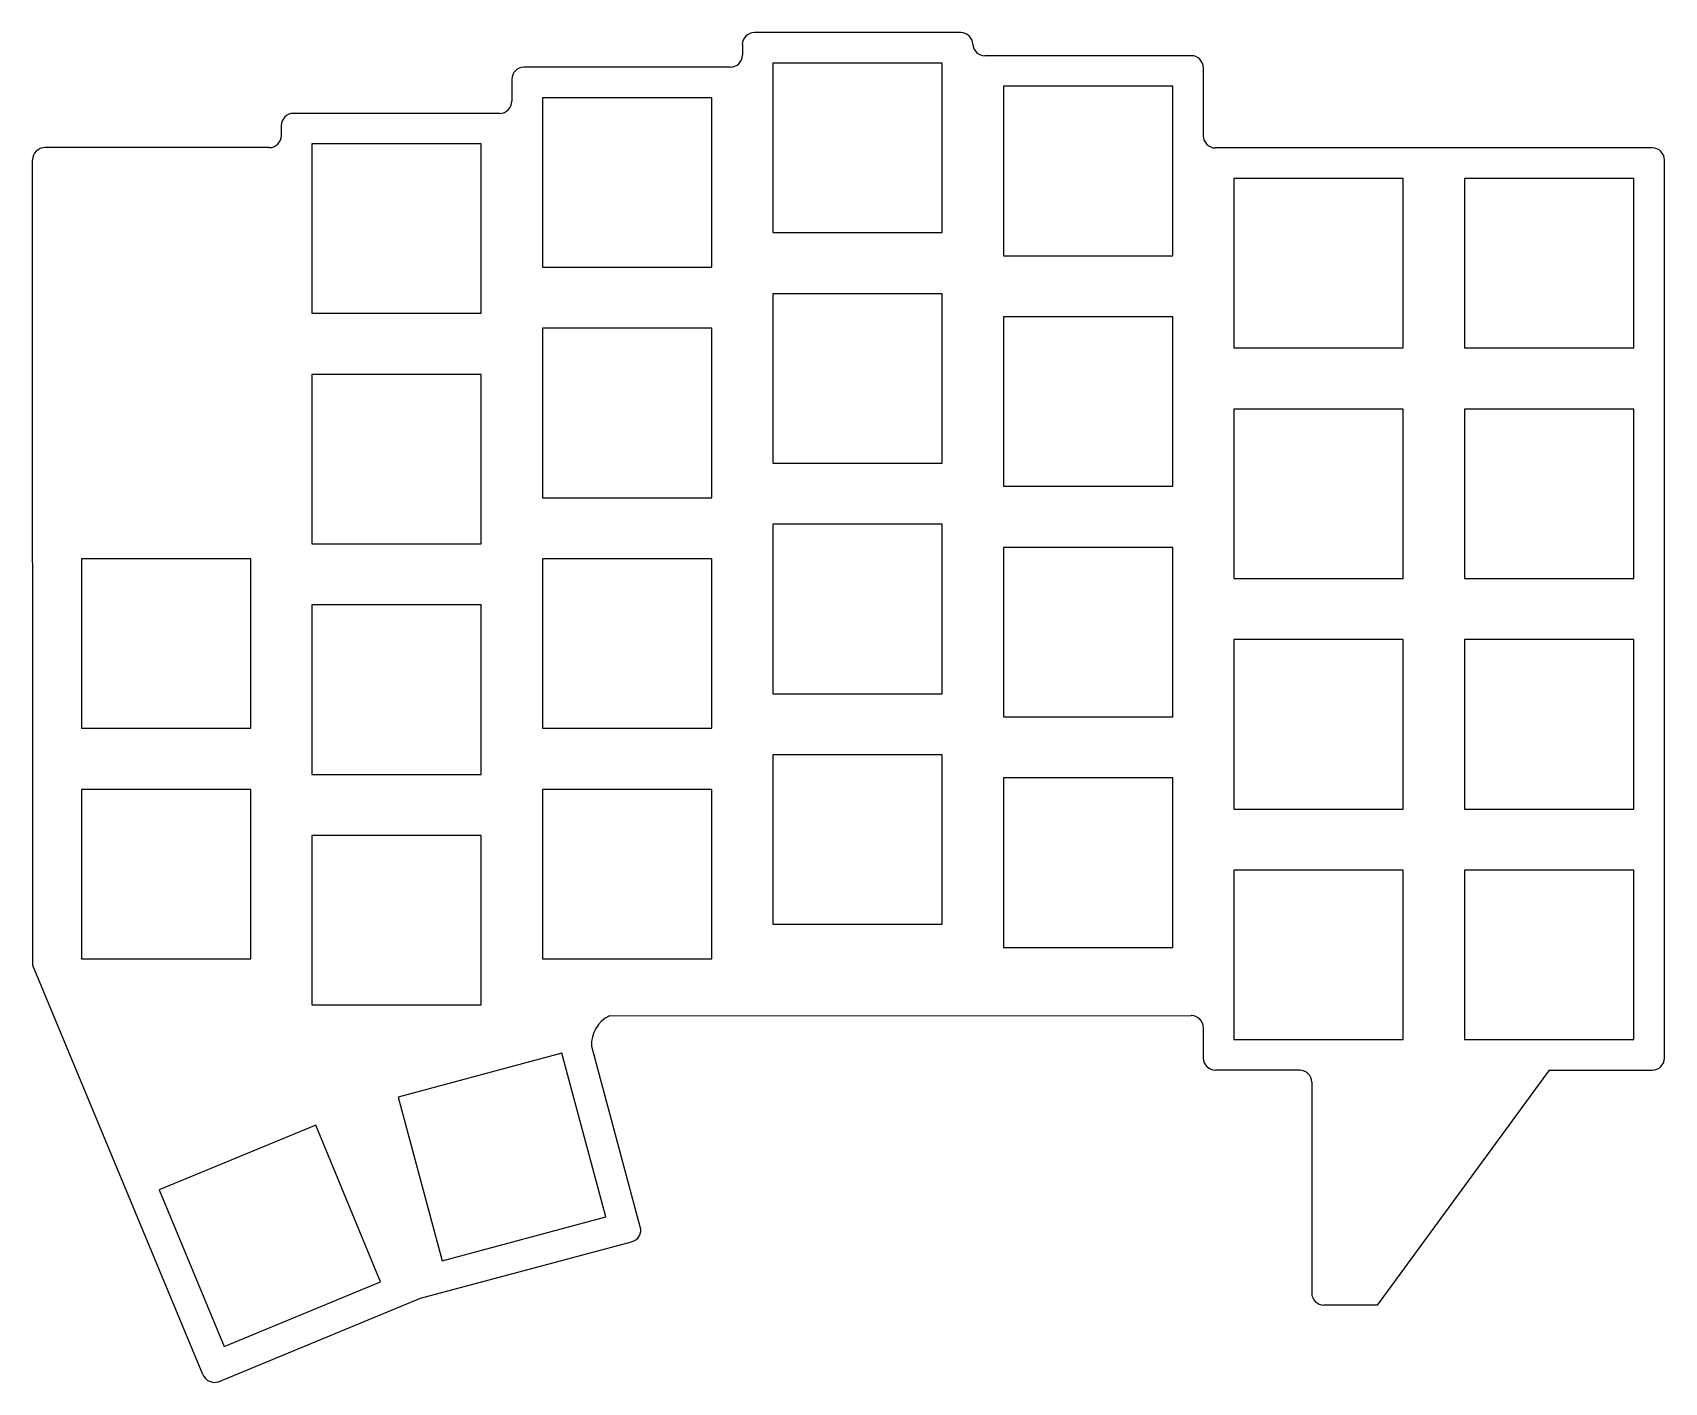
# Model space of a CAD drawing. Header units: inches. Extents: x 2.16 to 7.46, y -5.14 to -0.75.
import ezdxf

# ---------------------------------------------------------------- set-up
doc = ezdxf.new("R2010")
doc.units = ezdxf.units.IN
doc.header["$MEASUREMENT"] = 0
doc.layers.add('Edge.Cuts', color=254, linetype='CONTINUOUS', true_color=0xd0d2cd)

msp = doc.modelspace()

# ---------------------------------------------------------------- linework, layer by layer
at = {"layer": 'Edge.Cuts', "linetype": 'CONTINUOUS'}
for p, q in [((4.4644, -0.7894), (4.4644, -0.8231)), ((5.175, -0.75), (4.5037, -0.75)), ((4.5638, -0.8494), (4.5638, -1.4006)), ((5.115, -0.8494), (4.5638, -0.8494)), ((5.115, -1.4006), (5.115, -0.8494)), ((5.925, -0.825), (5.2537, -0.825)), ((3.7144, -0.9019), (3.7144, -0.9731)), ((4.425, -0.8625), (3.7537, -0.8625)), ((5.9644, -1.0856), (5.9644, -0.8644)), ((5.3138, -0.9244), (5.3138, -1.4756)), ((5.865, -0.9244), (5.3138, -0.9244)), ((5.865, -1.4756), (5.865, -0.9244)), ((3.8138, -0.9619), (3.8138, -1.5131)), ((4.365, -0.9619), (3.8138, -0.9619)), ((4.365, -1.5131), (4.365, -0.9619)), ((2.9644, -1.0847), (2.9644, -1.0519)), ((3.675, -1.0125), (3.0037, -1.0125)), ((3.0638, -1.1119), (3.0638, -1.6631)), ((3.615, -1.1119), (3.0638, -1.1119)), ((3.615, -1.6631), (3.615, -1.1119)), ((2.156, -3.7844), (2.1552, -1.1635)), ((2.925, -1.1241), (2.1946, -1.1241)), ((7.425, -1.125), (6.0037, -1.125)), ((7.4644, -4.0856), (7.4644, -1.1644)), ((6.0638, -1.2244), (6.0638, -1.7756)), ((6.615, -1.2244), (6.0638, -1.2244)), ((6.615, -1.7756), (6.615, -1.2244)), ((6.8138, -1.2244), (6.8138, -1.7756)), ((7.365, -1.2244), (6.8138, -1.2244)), ((7.365, -1.7756), (7.365, -1.2244)), ((4.5638, -1.4006), (5.115, -1.4006)), ((5.3138, -1.4756), (5.865, -1.4756)), ((3.8138, -1.5131), (4.365, -1.5131)), ((4.5638, -1.5994), (4.5638, -2.1506)), ((5.115, -1.5994), (4.5638, -1.5994)), ((5.115, -2.1506), (5.115, -1.5994)), ((3.0638, -1.6631), (3.615, -1.6631)), ((5.3138, -1.6744), (5.3138, -2.2256)), ((5.865, -1.6744), (5.3138, -1.6744)), ((5.865, -2.2256), (5.865, -1.6744)), ((3.8138, -1.7119), (3.8138, -2.2631)), ((4.365, -1.7119), (3.8138, -1.7119)), ((4.365, -2.2631), (4.365, -1.7119)), ((6.0638, -1.7756), (6.615, -1.7756)), ((6.8138, -1.7756), (7.365, -1.7756)), ((3.0638, -1.8619), (3.0638, -2.4131)), ((3.615, -1.8619), (3.0638, -1.8619)), ((3.615, -2.4131), (3.615, -1.8619)), ((6.0638, -1.9744), (6.0638, -2.5256)), ((6.615, -1.9744), (6.0638, -1.9744)), ((6.615, -2.5256), (6.615, -1.9744)), ((6.8138, -1.9744), (6.8138, -2.5256)), ((7.365, -1.9744), (6.8138, -1.9744)), ((7.365, -2.5256), (7.365, -1.9744)), ((4.5638, -2.1506), (5.115, -2.1506)), ((5.3138, -2.2256), (5.865, -2.2256)), ((3.8138, -2.2631), (4.365, -2.2631)), ((4.5638, -2.3494), (4.5638, -2.9006)), ((5.115, -2.3494), (4.5638, -2.3494)), ((5.115, -2.9006), (5.115, -2.3494)), ((3.0638, -2.4131), (3.615, -2.4131)), ((5.3138, -2.4244), (5.3138, -2.9756)), ((5.865, -2.4244), (5.3138, -2.4244)), ((5.865, -2.9756), (5.865, -2.4244)), ((2.3138, -2.4619), (2.3138, -3.0131)), ((2.865, -2.4619), (2.3138, -2.4619)), ((2.865, -3.0131), (2.865, -2.4619)), ((3.8138, -2.4619), (3.8138, -3.0131)), ((4.365, -2.4619), (3.8138, -2.4619)), ((4.365, -3.0131), (4.365, -2.4619)), ((6.0638, -2.5256), (6.615, -2.5256)), ((6.8138, -2.5256), (7.365, -2.5256)), ((3.0638, -2.6119), (3.0638, -3.1631)), ((3.615, -2.6119), (3.0638, -2.6119)), ((3.615, -3.1631), (3.615, -2.6119)), ((6.0638, -2.7244), (6.0638, -3.2756)), ((6.615, -2.7244), (6.0638, -2.7244)), ((6.615, -3.2756), (6.615, -2.7244)), ((6.8138, -2.7244), (6.8138, -3.2756)), ((7.365, -2.7244), (6.8138, -2.7244)), ((7.365, -3.2756), (7.365, -2.7244)), ((4.5638, -2.9006), (5.115, -2.9006)), ((2.3138, -3.0131), (2.865, -3.0131)), ((3.8138, -3.0131), (4.365, -3.0131)), ((5.3138, -2.9756), (5.865, -2.9756)), ((4.5638, -3.0994), (4.5638, -3.6506)), ((5.115, -3.0994), (4.5638, -3.0994)), ((5.115, -3.6506), (5.115, -3.0994)), ((3.0638, -3.1631), (3.615, -3.1631)), ((5.3138, -3.1744), (5.3138, -3.7256)), ((5.865, -3.1744), (5.3138, -3.1744)), ((5.865, -3.7256), (5.865, -3.1744)), ((2.3138, -3.2119), (2.3138, -3.7631)), ((2.865, -3.2119), (2.3138, -3.2119)), ((2.865, -3.7631), (2.865, -3.2119)), ((3.8138, -3.2119), (3.8138, -3.7631)), ((4.365, -3.2119), (3.8138, -3.2119)), ((4.365, -3.7631), (4.365, -3.2119)), ((6.0638, -3.2756), (6.615, -3.2756)), ((6.8138, -3.2756), (7.365, -3.2756)), ((3.0638, -3.3619), (3.0638, -3.9131)), ((3.615, -3.3619), (3.0638, -3.3619)), ((3.615, -3.9131), (3.615, -3.3619)), ((6.0638, -3.4744), (6.0638, -4.0256)), ((6.615, -3.4744), (6.0638, -3.4744)), ((6.615, -4.0256), (6.615, -3.4744)), ((6.8138, -3.4744), (6.8138, -4.0256)), ((7.365, -3.4744), (6.8138, -3.4744)), ((7.365, -4.0256), (7.365, -3.4744)), ((4.5638, -3.6506), (5.115, -3.6506)), ((2.3138, -3.7631), (2.865, -3.7631)), ((3.8138, -3.7631), (4.365, -3.7631)), ((5.3138, -3.7256), (5.865, -3.7256)), ((2.7094, -5.1153), (2.156, -3.7844)), ((3.0638, -3.9131), (3.615, -3.9131)), ((4.0319, -3.9482), (5.925, -3.9478)), ((5.9644, -4.0856), (5.9644, -3.9872)), ((6.0638, -4.0256), (6.615, -4.0256)), ((6.8138, -4.0256), (7.365, -4.0256)), ((3.8772, -4.0702), (3.3448, -4.2129)), ((4.0198, -4.6026), (3.8772, -4.0702)), ((4.1322, -4.6346), (3.9744, -4.0478)), ((6.2777, -4.125), (6.0037, -4.125)), ((7.0894, -4.125), (6.5302, -4.8892)), ((7.0892, -4.1252), (7.425, -4.125)), ((6.3171, -4.1644), (6.3171, -4.8498)), ((3.3448, -4.2129), (3.4874, -4.7453)), ((3.0763, -4.304), (2.5671, -4.5149)), ((3.2872, -4.8132), (3.0763, -4.304)), ((2.5671, -4.5149), (2.778, -5.0241)), ((3.4874, -4.7453), (4.0198, -4.6026)), ((3.4171, -4.867), (4.1035, -4.6833)), ((2.778, -5.0241), (3.2872, -4.8132)), ((2.7601, -5.1386), (3.4171, -4.867)), ((6.5302, -4.8892), (6.3564, -4.8892))]:
    msp.add_line(p, q, dxfattribs=at)
at = {"layer": 'Edge.Cuts'}
for centre, radius, start, end in [((4.5037, -0.7894), 0.0394, 90, 180), ((5.175, -0.7894), 0.0394, 2.7195, 90), ((5.2537, -0.7856), 0.0394, -177.2796, -90), ((4.425, -0.8231), 0.0394, -90, 0), ((5.925, -0.8644), 0.0394, 0, 90), ((3.7537, -0.9019), 0.0394, 90, 180), ((3.675, -0.9731), 0.0394, -90, 0), ((3.0037, -1.0519), 0.0394, 90, 180), ((2.925, -1.0847), 0.0394, -90, 0), ((6.0037, -1.0856), 0.0394, -180, -90), ((2.1946, -1.1635), 0.0394, 89.9994, 180), ((7.425, -1.1644), 0.0394, 0, 90), ((4.0752, -4.04), 0.1014, -244.7279, -175.5673), ((5.925, -3.9872), 0.0394, 0, 90), ((6.0037, -4.0856), 0.0394, -180, -90), ((7.425, -4.0856), 0.0394, -90, 0), ((6.2777, -4.1644), 0.0394, 0, 90.002), ((4.0957, -4.6459), 0.0382, -78.1113, 17.1028), ((6.3564, -4.8498), 0.0394, -180, -90.002), ((2.7472, -5.0998), 0.0409, -157.837, -71.6199)]:
    msp.add_arc(centre, radius, start, end, dxfattribs=at)

doc.saveas('drawing.dxf')
